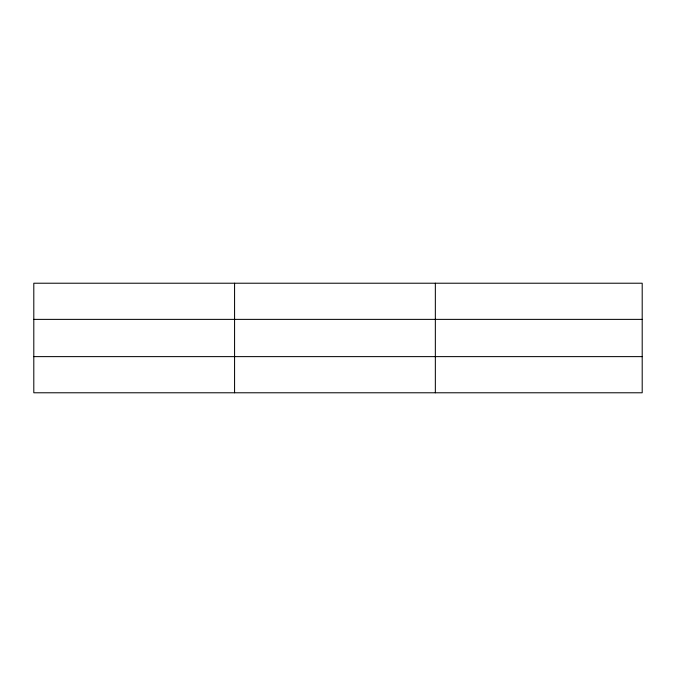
<?xml version="1.0" encoding="UTF-8"?>
<svg xmlns="http://www.w3.org/2000/svg" width="676" height="676" viewBox="0 0 676 676"><rect width="100%" height="100%" fill="white"/><g stroke="black" fill="none" stroke-linecap="round" stroke-linejoin="round"><path stroke-width="1.01" d="M234.572 283.219L234.572 392.781M435.344 283.219L435.344 392.781M642.2 356.624L642.2 392.781L33.8 392.781L33.8 283.219L642.2 283.219L642.2 356.624L33.8 356.624M33.8 319.376L642.2 319.376"/></g></svg>
